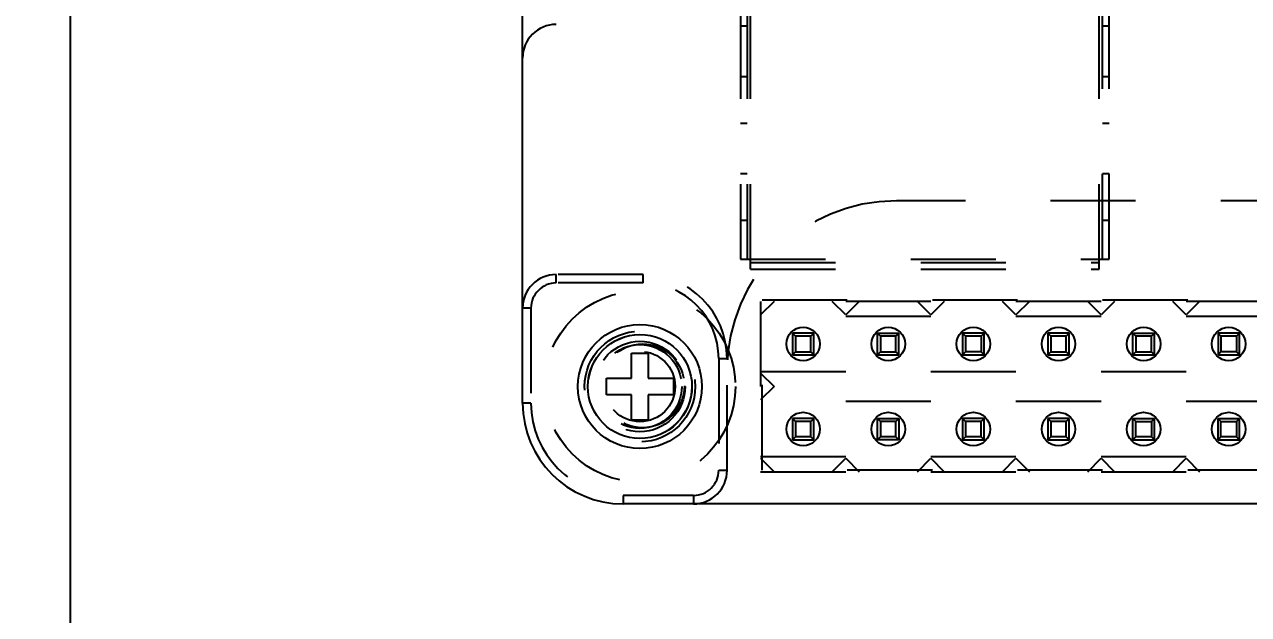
# Model space of a CAD drawing. Header units: inches. Extents: x 0 to 8.3, y 0 to 11.7.
# Drawn here: x 2.195 to 3.633, y 2.441 to 3.134 of the extents above; entities that cross this region are included whole.
import ezdxf

# ---------------------------------------------------------------- set-up
doc = ezdxf.new("R2010")
doc.units = ezdxf.units.IN
doc.header["$LTSCALE"] = 0.762205
doc.header["$MEASUREMENT"] = 0
doc.linetypes.add('HIDDEN', pattern=[0.2, 0.1, -0.1])
doc.layers.get('0').update_dxf_attribs({"linetype": 'CONTINUOUS'})
for name, color, linetype in [('02___PRT_ALL_AXES', 7, 'CONTINUOUS'), ('03___PRT_ALL_CURVES', 7, 'CONTINUOUS'), ('03__ASM_ALL_CURVES', 7, 'CONTINUOUS'), ('DEFAULT_2', 8, 'HIDDEN')]:
    doc.layers.add(name, color=color, linetype=linetype)
doc.styles.get("Standard").update_dxf_attribs({"font": 'txt', "width": 0.8})
doc.dimstyles.new('DIMSTYLE_1', dxfattribs={"dimtxt": 0.15625, "dimasz": 0.1875, "dimexe": 0.125, "dimexo": 0.0625, "dimgap": 0.078125, "dimtad": 0, "dimtih": 1, "dimtoh": 1, "dimzin": 4, "dimdsep": 46, "dimtxsty": 'STANDARD', "dimblk": 'CLOSED', "dimblk1": 'CLOSED', "dimblk2": 'CLOSED', "dimcen": 0.09, "dimadec": 0, "dimazin": 0, "dimtfac": 1, "dimtofl": 0, "dimtmove": 0, "dimatfit": 3, "dimldrblk": 'CLOSED', "dimfxl": 1, "dimtolj": 1, "dimtzin": 4, "dimarcsym": 0})

# ---------------------------------------------------------------- blocks, each defined once
blk = doc.blocks.new('_CLOSED')
at = {"color": 0, "linetype": 'BYBLOCK'}
for p, q in [((0, 0), (-1, 0.1667)), ((-1, 0.1667), (-1, -0.1667)), ((-1, -0.1667), (0, 0)), ((-1, 0), (0, 0))]:
    blk.add_line(p, q, dxfattribs=at)
blk = doc.blocks.new('*D0')
at = {"color": 2, "linetype": 'CONTINUOUS'}
for p, q in [((2.3435, 10.5477), (1.1297, 10.5477)), ((1.2547, 10.5477), (1.2547, 5.9165)), ((1.2547, 0.9729), (1.2547, 5.604)), ((2.3435, 0.9729), (1.1297, 0.9729))]:
    blk.add_line(p, q, dxfattribs=at)
at = {"color": 2, "linetype": 'CONTINUOUS', "xscale": 0.1875, "yscale": 0.1875, "zscale": 0.1875}
for p, rotation in [((1.2547, 10.5477), 90), ((1.2547, 0.9729), 270)]:
    blk.add_blockref('_CLOSED', p, dxfattribs=dict(at, rotation=rotation))
at = {"color": 2, "linetype": 'CONTINUOUS', "insert": (1.2547, 5.8384), "char_height": 0.15625, "width": 0.625, "attachment_point": 2, "line_spacing_factor": 0.9}
blk.add_mtext('243.2', dxfattribs=at)

msp = doc.modelspace()

# ---------------------------------------------------------------- linework, layer by layer
at = {"color": 7, "linetype": 'CONTINUOUS'}
for p, q in [((2.2485, 10.3902), (2.2485, 1.0516)), ((2.78, 2.6894), (2.78, 4.6579)), ((3.1221, 2.7717), (3.0969, 2.7717)), ((3.1004, 2.7682), (3.0969, 2.7717)), ((3.0969, 2.7717), (3.0969, 2.7465)), ((3.1186, 2.7682), (3.1004, 2.7682)), ((3.1004, 2.7682), (3.1004, 2.7499)), ((3.1186, 2.7682), (3.1221, 2.7717)), ((3.1186, 2.7499), (3.1186, 2.7682)), ((3.1221, 2.7465), (3.1221, 2.7717)), ((3.1969, 2.7717), (3.2221, 2.7717)), ((3.1969, 2.7717), (3.2004, 2.7682)), ((3.1969, 2.7465), (3.1969, 2.7717)), ((3.2186, 2.7682), (3.2004, 2.7682)), ((3.2004, 2.7682), (3.2004, 2.7499)), ((3.2221, 2.7717), (3.2186, 2.7682)), ((3.2186, 2.7499), (3.2186, 2.7682)), ((3.2221, 2.7465), (3.2221, 2.7717)), ((3.3221, 2.7717), (3.2969, 2.7717)), ((3.3004, 2.7682), (3.2969, 2.7717)), ((3.2969, 2.7717), (3.2969, 2.7465)), ((3.3186, 2.7682), (3.3004, 2.7682)), ((3.3004, 2.7682), (3.3004, 2.7499)), ((3.3221, 2.7717), (3.3186, 2.7682)), ((3.3186, 2.7682), (3.3186, 2.7499)), ((3.3221, 2.7465), (3.3221, 2.7717)), ((3.4221, 2.7717), (3.3969, 2.7717)), ((3.4004, 2.7682), (3.3969, 2.7717)), ((3.3969, 2.7717), (3.3969, 2.7465)), ((3.4186, 2.7682), (3.4004, 2.7682)), ((3.4004, 2.7682), (3.4004, 2.7499)), ((3.4186, 2.7682), (3.4221, 2.7717)), ((3.4186, 2.7499), (3.4186, 2.7682)), ((3.4221, 2.7465), (3.4221, 2.7717)), ((3.4969, 2.7717), (3.5221, 2.7717)), ((3.4969, 2.7717), (3.5004, 2.7682)), ((3.4969, 2.7465), (3.4969, 2.7717)), ((3.5186, 2.7682), (3.5004, 2.7682)), ((3.5004, 2.7682), (3.5004, 2.7499)), ((3.5221, 2.7717), (3.5186, 2.7682)), ((3.5186, 2.7499), (3.5186, 2.7682)), ((3.5221, 2.7465), (3.5221, 2.7717)), ((3.6221, 2.7717), (3.5969, 2.7717)), ((3.6004, 2.7682), (3.5969, 2.7717)), ((3.5969, 2.7717), (3.5969, 2.7465)), ((3.6186, 2.7682), (3.6004, 2.7682)), ((3.6004, 2.7682), (3.6004, 2.7499)), ((3.6221, 2.7717), (3.6186, 2.7682)), ((3.6186, 2.7682), (3.6186, 2.7499)), ((3.6221, 2.7465), (3.6221, 2.7717)), ((2.9079, 2.7484), (2.9276, 2.7484)), ((2.9079, 2.7189), (2.9079, 2.7484)), ((2.9276, 2.7484), (2.9276, 2.7189)), ((3.0969, 2.7465), (3.1004, 2.7499)), ((3.0969, 2.7465), (3.1221, 2.7465)), ((3.1004, 2.7499), (3.1186, 2.7499)), ((3.1186, 2.7499), (3.1221, 2.7465)), ((3.2004, 2.7499), (3.1969, 2.7465)), ((3.1969, 2.7465), (3.2221, 2.7465)), ((3.2004, 2.7499), (3.2186, 2.7499)), ((3.2221, 2.7465), (3.2186, 2.7499)), ((3.3004, 2.7499), (3.2969, 2.7465)), ((3.2969, 2.7465), (3.3221, 2.7465)), ((3.3186, 2.7499), (3.3004, 2.7499)), ((3.3221, 2.7465), (3.3186, 2.7499)), ((3.3969, 2.7465), (3.4004, 2.7499)), ((3.3969, 2.7465), (3.4221, 2.7465)), ((3.4004, 2.7499), (3.4186, 2.7499)), ((3.4186, 2.7499), (3.4221, 2.7465)), ((3.5004, 2.7499), (3.4969, 2.7465)), ((3.4969, 2.7465), (3.5221, 2.7465)), ((3.5004, 2.7499), (3.5186, 2.7499)), ((3.5221, 2.7465), (3.5186, 2.7499)), ((3.6004, 2.7499), (3.5969, 2.7465)), ((3.5969, 2.7465), (3.6221, 2.7465)), ((3.6186, 2.7499), (3.6004, 2.7499)), ((3.6221, 2.7465), (3.6186, 2.7499)), ((2.8784, 2.7189), (2.9079, 2.7189)), ((2.8784, 2.6992), (2.8784, 2.7189)), ((2.9276, 2.7189), (2.9571, 2.7189)), ((2.9571, 2.7189), (2.9571, 2.6992)), ((2.9079, 2.6992), (2.8784, 2.6992)), ((2.9079, 2.6697), (2.9079, 2.6992)), ((2.9571, 2.6992), (2.9276, 2.6992)), ((2.9276, 2.6992), (2.9276, 2.6697)), ((2.9276, 2.6697), (2.9079, 2.6697)), ((3.1221, 2.6717), (3.0969, 2.6717)), ((3.1004, 2.6682), (3.0969, 2.6717)), ((3.0969, 2.6717), (3.0969, 2.6465)), ((3.1186, 2.6682), (3.1004, 2.6682)), ((3.1004, 2.6682), (3.1004, 2.6499)), ((3.1186, 2.6682), (3.1221, 2.6717)), ((3.1186, 2.6499), (3.1186, 2.6682)), ((3.1221, 2.6465), (3.1221, 2.6717)), ((3.1969, 2.6717), (3.2221, 2.6717)), ((3.2004, 2.6682), (3.1969, 2.6717)), ((3.1969, 2.6465), (3.1969, 2.6717)), ((3.2186, 2.6682), (3.2004, 2.6682)), ((3.2004, 2.6682), (3.2004, 2.6499)), ((3.2186, 2.6682), (3.2221, 2.6717)), ((3.2186, 2.6499), (3.2186, 2.6682)), ((3.2221, 2.6717), (3.2221, 2.6465)), ((3.3221, 2.6717), (3.2969, 2.6717)), ((3.3004, 2.6682), (3.2969, 2.6717)), ((3.2969, 2.6717), (3.2969, 2.6465)), ((3.3186, 2.6682), (3.3004, 2.6682)), ((3.3004, 2.6682), (3.3004, 2.6499)), ((3.3186, 2.6682), (3.3221, 2.6717)), ((3.3186, 2.6499), (3.3186, 2.6682)), ((3.3221, 2.6465), (3.3221, 2.6717)), ((3.4221, 2.6717), (3.3969, 2.6717)), ((3.4004, 2.6682), (3.3969, 2.6717)), ((3.3969, 2.6717), (3.3969, 2.6465)), ((3.4186, 2.6682), (3.4004, 2.6682)), ((3.4004, 2.6682), (3.4004, 2.6499)), ((3.4186, 2.6682), (3.4221, 2.6717)), ((3.4186, 2.6499), (3.4186, 2.6682)), ((3.4221, 2.6465), (3.4221, 2.6717)), ((3.4969, 2.6717), (3.5221, 2.6717)), ((3.4969, 2.6717), (3.5004, 2.6682)), ((3.4969, 2.6465), (3.4969, 2.6717)), ((3.5004, 2.6682), (3.5186, 2.6682)), ((3.5004, 2.6499), (3.5004, 2.6682)), ((3.5221, 2.6717), (3.5186, 2.6682)), ((3.5186, 2.6682), (3.5186, 2.6499)), ((3.5221, 2.6465), (3.5221, 2.6717)), ((3.5969, 2.6717), (3.6221, 2.6717)), ((3.5969, 2.6717), (3.6004, 2.6682)), ((3.5969, 2.6465), (3.5969, 2.6717)), ((3.6004, 2.6682), (3.6186, 2.6682)), ((3.6004, 2.6499), (3.6004, 2.6682)), ((3.6221, 2.6717), (3.6186, 2.6682)), ((3.6186, 2.6682), (3.6186, 2.6499)), ((3.6221, 2.6465), (3.6221, 2.6717)), ((3.1004, 2.6499), (3.0969, 2.6465)), ((3.0969, 2.6465), (3.1221, 2.6465)), ((3.1186, 2.6499), (3.1004, 2.6499)), ((3.1221, 2.6465), (3.1186, 2.6499)), ((3.2004, 2.6499), (3.1969, 2.6465)), ((3.2221, 2.6465), (3.1969, 2.6465)), ((3.2186, 2.6499), (3.2004, 2.6499)), ((3.2221, 2.6465), (3.2186, 2.6499)), ((3.3004, 2.6499), (3.2969, 2.6465)), ((3.2969, 2.6465), (3.3221, 2.6465)), ((3.3186, 2.6499), (3.3004, 2.6499)), ((3.3221, 2.6465), (3.3186, 2.6499)), ((3.4004, 2.6499), (3.3969, 2.6465)), ((3.3969, 2.6465), (3.4221, 2.6465)), ((3.4186, 2.6499), (3.4004, 2.6499)), ((3.4221, 2.6465), (3.4186, 2.6499)), ((3.5004, 2.6499), (3.4969, 2.6465)), ((3.4969, 2.6465), (3.5221, 2.6465)), ((3.5186, 2.6499), (3.5004, 2.6499)), ((3.5221, 2.6465), (3.5186, 2.6499)), ((3.6004, 2.6499), (3.5969, 2.6465)), ((3.5969, 2.6465), (3.6221, 2.6465)), ((3.6186, 2.6499), (3.6004, 2.6499)), ((3.6221, 2.6465), (3.6186, 2.6499)), ((6.0083, 2.5713), (2.8981, 2.5713))]:
    msp.add_line(p, q, dxfattribs=at)
for centre, radius in [((2.9178, 2.7091), 0.0728), ((3.1095, 2.7591), 0.0197), ((3.2095, 2.7591), 0.0197), ((3.3095, 2.7591), 0.0197), ((3.4095, 2.7591), 0.0197), ((3.5095, 2.7591), 0.0197), ((3.6095, 2.7591), 0.0197), ((2.9178, 2.7091), 0.0611), ((3.1095, 2.6591), 0.0197), ((3.2095, 2.6591), 0.0197), ((3.3095, 2.6591), 0.0197), ((3.4095, 2.6591), 0.0197), ((3.5095, 2.6591), 0.0197), ((3.6095, 2.6591), 0.0197)]:
    msp.add_circle(centre, radius, dxfattribs=at)
msp.add_arc((2.8981, 2.6894), 0.1181, 180, 270, dxfattribs=at)
at = {"layer": '02___PRT_ALL_AXES', "color": 8, "linetype": 'HIDDEN'}
for radius in [0.0531, 0.0492]:
    msp.add_circle((2.9178, 2.7091), radius, dxfattribs=at)
at = {"layer": '03___PRT_ALL_CURVES', "color": 4, "linetype": 'CONTINUOUS'}
msp.add_line((2.2485, 10.3902), (2.2485, 1.0514), dxfattribs=at)
at = {"layer": '03___PRT_ALL_CURVES', "color": 8, "linetype": 'HIDDEN'}
for p, q in [((3.0613, 2.8109), (5.0613, 2.8109)), ((3.0613, 2.6109), (3.0613, 2.8109)), ((5.0613, 2.6109), (3.0613, 2.6109))]:
    msp.add_line(p, q, dxfattribs=at)
msp.add_circle((2.9208, 2.7099), 0.0492, dxfattribs=at)
at = {"layer": '03__ASM_ALL_CURVES', "color": 8, "linetype": 'HIDDEN'}
for p, q in [((2.78, 2.6894), (2.78, 4.6579)), ((6.0083, 2.5713), (2.8981, 2.5713))]:
    msp.add_line(p, q, dxfattribs=at)
msp.add_arc((2.8981, 2.6894), 0.1181, 180, 270, dxfattribs=at)
at = {"layer": 'DEFAULT_2', "color": 8, "linetype": 'HIDDEN'}
for p, q in [((3.0477, 2.8469), (3.0477, 3.3587)), ((3.4571, 2.8469), (3.4571, 3.3587)), ((3.0359, 3.3469), (3.0359, 2.8587)), ((3.0438, 3.3469), (3.0438, 2.8587)), ((3.4611, 2.8587), (3.4611, 3.3469)), ((3.469, 2.8587), (3.469, 3.3469)), ((3.0438, 3.1323), (3.0359, 3.1323)), ((3.469, 3.1323), (3.4611, 3.1323)), ((3.0359, 3.0733), (3.0438, 3.0733)), ((3.4611, 3.0733), (3.469, 3.0733)), ((3.0438, 3.0181), (3.0359, 3.0181)), ((3.469, 3.0181), (3.4611, 3.0181)), ((3.0359, 2.9591), (3.0438, 2.9591)), ((3.4611, 2.9591), (3.469, 2.9591)), ((4.9001, 2.9272), (3.219, 2.9272)), ((3.0438, 2.904), (3.0359, 2.904)), ((3.469, 2.904), (3.4611, 2.904)), ((3.0359, 2.8587), (3.469, 2.8587)), ((3.0477, 2.8547), (3.4571, 2.8547)), ((2.9217, 2.8406), (2.8193, 2.8406)), ((2.8193, 2.8307), (2.8193, 2.8406)), ((2.9217, 2.8307), (2.9217, 2.8406)), ((3.0477, 2.8469), (3.4571, 2.8469)), ((2.9217, 2.8307), (2.8193, 2.8307)), ((5.0595, 2.8091), (3.0595, 2.8091)), ((3.0595, 2.8091), (3.0595, 2.6091)), ((3.0753, 2.8091), (3.0595, 2.7933)), ((3.1595, 2.7933), (3.1438, 2.8091)), ((3.1753, 2.8091), (3.1595, 2.7933)), ((3.2595, 2.7933), (3.2438, 2.8091)), ((3.2753, 2.8091), (3.2595, 2.7933)), ((3.3595, 2.7933), (3.3438, 2.8091)), ((3.3753, 2.8091), (3.3595, 2.7933)), ((3.4595, 2.7933), (3.4438, 2.8091)), ((3.4753, 2.8091), (3.4595, 2.7933)), ((3.5595, 2.7933), (3.5438, 2.8091)), ((3.5753, 2.8091), (3.5595, 2.7933)), ((2.7898, 2.8012), (2.78, 2.8012)), ((2.7898, 2.8012), (2.7898, 2.6894)), ((5.0595, 2.7914), (3.0595, 2.7914)), ((3.0103, 2.7421), (3.0201, 2.7421)), ((3.0103, 2.7421), (3.0103, 2.6107)), ((3.0201, 2.6107), (3.0201, 2.7421)), ((3.0595, 2.7268), (5.0595, 2.7268)), ((3.0595, 2.7248), (3.0753, 2.7091)), ((3.0753, 2.7091), (3.0595, 2.6933)), ((2.7898, 2.6894), (2.78, 2.6894)), ((5.0595, 2.6914), (3.0595, 2.6914)), ((3.0595, 2.6268), (5.0595, 2.6268)), ((3.0595, 2.6248), (3.0753, 2.6091)), ((3.1438, 2.6091), (3.1595, 2.6248)), ((3.1595, 2.6248), (3.1753, 2.6091)), ((3.2438, 2.6091), (3.2595, 2.6248)), ((3.2595, 2.6248), (3.2753, 2.6091)), ((3.3438, 2.6091), (3.3595, 2.6248)), ((3.3595, 2.6248), (3.3753, 2.6091)), ((3.4438, 2.6091), (3.4595, 2.6248)), ((3.4595, 2.6248), (3.4753, 2.6091)), ((3.5438, 2.6091), (3.5595, 2.6248)), ((3.5595, 2.6248), (3.5753, 2.6091)), ((3.0103, 2.6107), (3.0201, 2.6107)), ((3.0595, 2.6091), (5.0595, 2.6091)), ((2.9808, 2.5811), (2.8981, 2.5811)), ((2.8981, 2.5811), (2.8981, 2.5713)), ((2.9808, 2.5811), (2.9808, 2.5713))]:
    msp.add_line(p, q, dxfattribs=at)
for radius in [0.1122, 0.065, 0.061, 0.0531, 0.0413]:
    msp.add_circle((2.9178, 2.7091), radius, dxfattribs=at)
for centre, radius, start, end in [((2.8193, 3.0949), 0.0394, 90, 180), ((3.219, 2.7284), 0.1988, 90, 180), ((2.8193, 2.8012), 0.0394, 90, 180), ((2.9217, 2.7421), 0.0984, 0, 90), ((2.8193, 2.8012), 0.0295, 90, 180), ((2.9217, 2.7421), 0.0886, 0, 90), ((2.8981, 2.6894), 0.1083, 180, 270), ((2.9808, 2.6107), 0.0394, 270, 360), ((2.9808, 2.6107), 0.0295, 270, 360)]:
    msp.add_arc(centre, radius, start, end, dxfattribs=at)

# ---------------------------------------------------------------- dimensions: what is measured, and where the dimension line sits
at = {"color": 2, "linetype": 'CONTINUOUS'}
dim = msp.add_linear_dim(base=(1.2547, 0.9729), p1=(2.406, 10.5477), p2=(2.406, 0.9729), angle=270, dimstyle='DIMSTYLE_1', dxfattribs=at)
dim.commit()
dim.dimension.update_dxf_attribs({"geometry": '*D0', "text_midpoint": (1.2547, 5.7603), "dimtype": 160})

doc.saveas('drawing.dxf')
